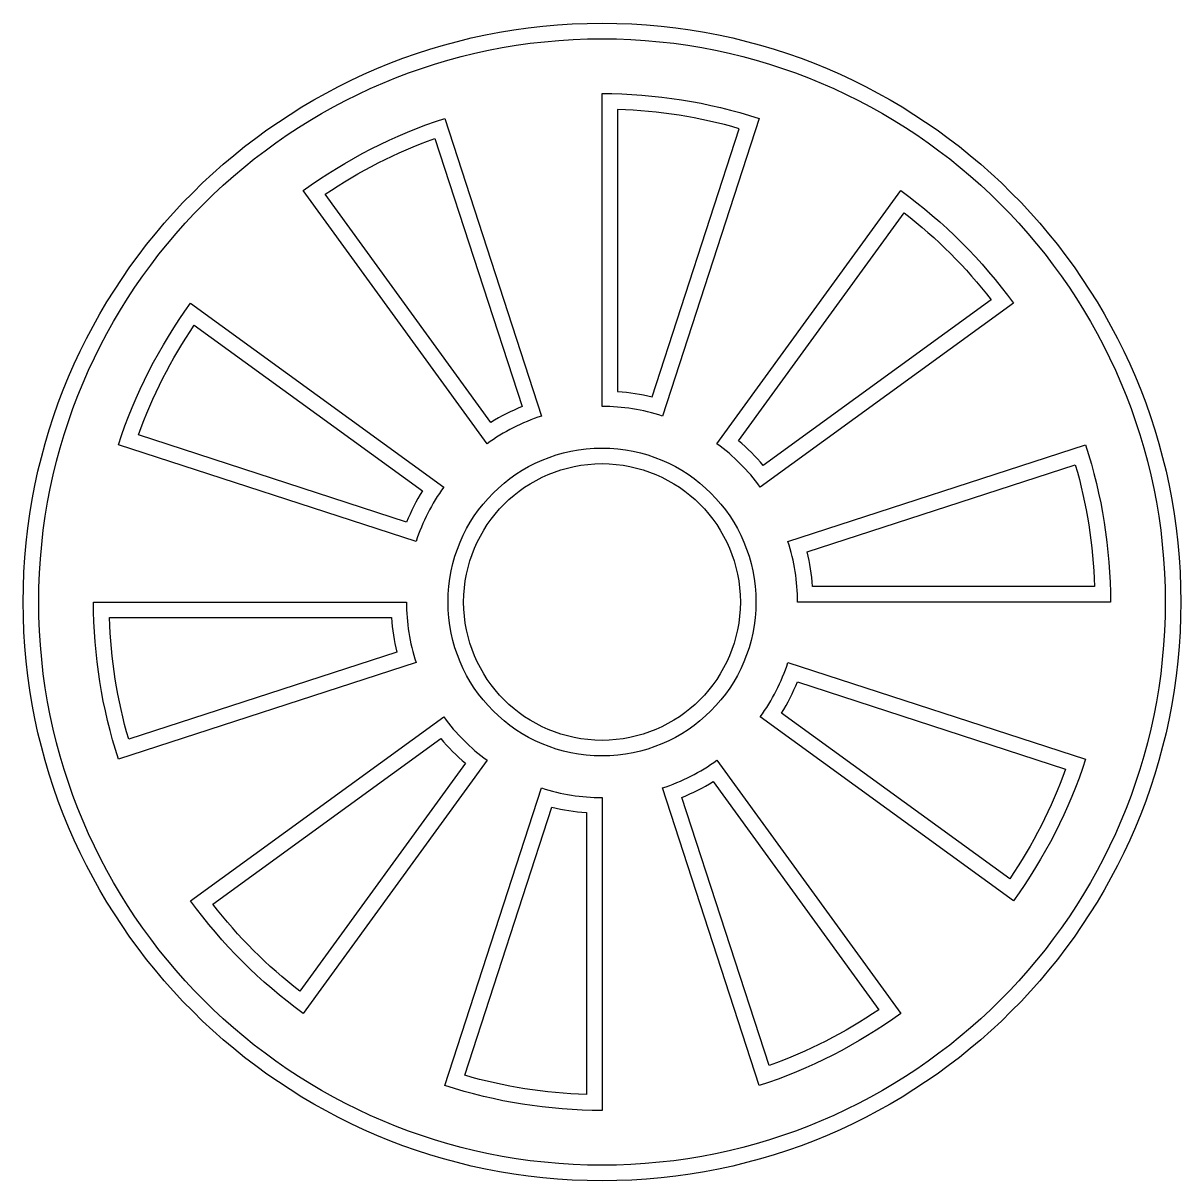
# Model space of a CAD drawing. Header units: inches. Extents: x -0.37 to 0.37, y -0.37 to 0.37.
import ezdxf

# ---------------------------------------------------------------- set-up
doc = ezdxf.new("R2010")
doc.units = ezdxf.units.IN
doc.layers.get('0').update_dxf_attribs({"linetype": 'CONTINUOUS'})

msp = doc.modelspace()

# ---------------------------------------------------------------- linework, layer by layer
for points in [[(0, 0.325, -0.078702), (0.10043, 0.30909), (0.03863, 0.11888, 0.078702), (0, 0.125)], [(0.01, 0.31484), (0.01, 0.13463, -0.041493), (0.03209, 0.13113), (0.08778, 0.30252, 0.062746)], [(-0.19103, 0.26293, -0.078702), (-0.10043, 0.30909), (-0.03863, 0.11888, 0.078702), (-0.07347, 0.10113)], [(-0.17697, 0.26059, -0.062746), (-0.1068, 0.29634), (-0.05111, 0.12495, 0.041493), (-0.07104, 0.1148)], [(0.19103, 0.26293, -0.078702), (0.26293, 0.19103), (0.10113, 0.07347, 0.078702), (0.07347, 0.10113)], [(0.19315, 0.24883, -0.062746), (0.24883, 0.19315), (0.10304, 0.08722, 0.041493), (0.08722, 0.10304)], [(-0.30909, 0.10043, -0.078702), (-0.26293, 0.19103), (-0.10113, 0.07347, 0.078702), (-0.11888, 0.03863)], [(-0.29634, 0.1068, -0.062746), (-0.26059, 0.17697), (-0.1148, 0.07104, 0.041493), (-0.12495, 0.05111)], [(0.30909, 0.10043, -0.078702), (0.325, 0), (0.125, 0, 0.078702), (0.11888, 0.03863)], [(0.30252, 0.08778, -0.062746), (0.31484, 0.01), (0.13463, 0.01, 0.041493), (0.13113, 0.03209)], [(-0.30909, -0.10043, -0.078702), (-0.325, 0), (-0.125, 0, 0.078702), (-0.11888, -0.03863)], [(-0.30252, -0.08778, -0.062746), (-0.31484, -0.01), (-0.13463, -0.01, 0.041493), (-0.13113, -0.03209)], [(0.30909, -0.10043, -0.078702), (0.26293, -0.19103), (0.10113, -0.07347, 0.078702), (0.11888, -0.03863)], [(0.29634, -0.1068, -0.062746), (0.26059, -0.17697), (0.1148, -0.07104, 0.041493), (0.12495, -0.05111)], [(-0.19103, -0.26293, -0.078702), (-0.26293, -0.19103), (-0.10113, -0.07347, 0.078702), (-0.07347, -0.10113)], [(-0.19315, -0.24883, -0.062746), (-0.24883, -0.19315), (-0.10304, -0.08722, 0.041493), (-0.08722, -0.10304)], [(0.19103, -0.26293, -0.078702), (0.10043, -0.30909), (0.03863, -0.11888, 0.078702), (0.07347, -0.10113)], [(0.17697, -0.26059, -0.062746), (0.1068, -0.29634), (0.05111, -0.12495, 0.041493), (0.07104, -0.1148)], [(0, -0.325, -0.078702), (-0.10043, -0.30909), (-0.03863, -0.11888, 0.078702), (0, -0.125)], [(-0.01, -0.31484, -0.062746), (-0.08778, -0.30252), (-0.03209, -0.13113, 0.041493), (-0.01, -0.13463)]]:
    msp.add_lwpolyline(points, format="xyb", close=True)
for radius in [0.37, 0.36, 0.09843, 0.08843]:
    msp.add_circle((0, 0), radius)

doc.saveas('drawing.dxf')
